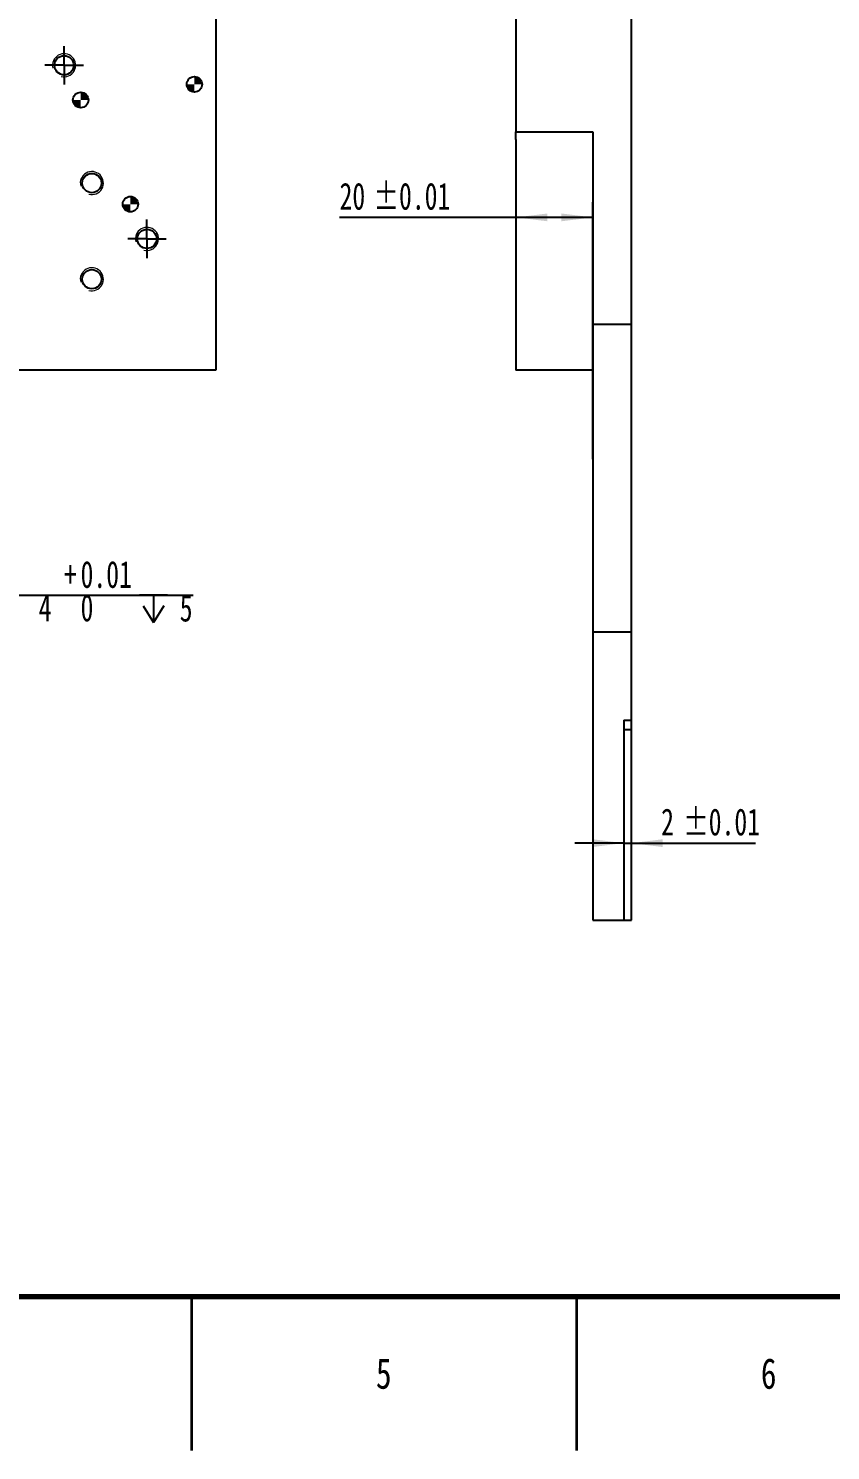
# Model space of a CAD drawing. Header units: millimetres. Extents: x 0 to 841, y 0 to 594.
# Drawn here: x 199.3 to 303.5, y 0 to 184.8 of the extents above; entities that cross this region are included whole.
import ezdxf

# ---------------------------------------------------------------- set-up
doc = ezdxf.new("R2010")
doc.units = ezdxf.units.MM
doc.layers.add('根据设置的颜色创建', color=7, linetype='Continuous', lineweight=25)
doc.styles.add('SLDTEXTSTYLE0', font='TXT', dxfattribs={"width": 0.75})
doc.styles.add('SLDTEXTSTYLE2', font='TXT', dxfattribs={"width": 0.7})
doc.styles.add('SLDTEXTSTYLE8', font='TXT', dxfattribs={"width": 0.633333})
doc.dimstyles.new('SLDDIMSTYLE1', dxfattribs={"dimtxt": 3.5, "dimasz": 4.08, "dimexe": 0, "dimexo": 0.0625, "dimgap": 0.875, "dimtad": 2, "dimlfac": 2, "dimrnd": 1e-09, "dimzin": 12, "dimdsep": 46, "dimtxsty": 'SLDTEXTSTYLE2', "dimsah": 1, "dimcen": 0.09, "dimadec": 0, "dimazin": 3, "dimtol": 1, "dimtp": 0.01, "dimtm": 0.01, "dimtfac": 1, "dimtofl": 0, "dimtmove": 0, "dimatfit": 3, "dimfxl": 0, "dimfrac": 2, "dimtolj": 1, "dimarcsym": 0})
doc.dimstyles.new('SLDDIMSTYLE15', dxfattribs={"dimtxt": 3.5, "dimasz": 4.08, "dimexe": 0, "dimexo": 0.0625, "dimgap": 0.875, "dimtad": 0, "dimtih": 1, "dimtoh": 1, "dimdec": 6, "dimlfac": 2, "dimrnd": 1e-09, "dimzin": 12, "dimdsep": 46, "dimtxsty": 'SLDTEXTSTYLE2', "dimblk1": 'NONE', "dimsah": 1, "dimcen": 0, "dimadec": 0, "dimazin": 3, "dimtol": 1, "dimtp": 0.008, "dimtfac": 1, "dimtmove": 0, "dimatfit": 3, "dimldrblk": 'NONE', "dimfxl": 0, "dimfrac": 2, "dimtolj": 1, "dimtzin": 0, "dimarcsym": 0})
doc.dimstyles.new('SLDDIMSTYLE2', dxfattribs={"dimtxt": 3.5, "dimasz": 4.08, "dimexe": 0, "dimexo": 0.0625, "dimgap": 0.875, "dimtad": 2, "dimlfac": 2, "dimrnd": 1e-09, "dimzin": 12, "dimdsep": 46, "dimtxsty": 'SLDTEXTSTYLE2', "dimsah": 1, "dimcen": 0.09, "dimadec": 0, "dimazin": 3, "dimtol": 1, "dimtp": 0.01, "dimtm": 0.01, "dimtfac": 1, "dimtmove": 0, "dimatfit": 0, "dimfxl": 0, "dimfrac": 2, "dimtolj": 1, "dimarcsym": 0})

# ---------------------------------------------------------------- blocks, each defined once
blk = doc.blocks.new('_D_1')
at = {"layer": '根据设置的颜色创建'}
for p, q in [((272.63, 128.85), (272.63, 162.28)), ((262.63, 160.28), (239.72, 160.28)), ((272.63, 160.28), (262.63, 160.28))]:
    blk.add_line(p, q, dxfattribs=at)
for points in [[(262.63, 160.28), (266.71, 159.78), (266.71, 160.79)], [(272.63, 160.28), (268.55, 160.79), (268.55, 159.78)]]:
    blk.add_solid(points, dxfattribs=at)
at = {"layer": '根据设置的颜色创建', "char_height": 3.5, "attachment_point": 1, "style": 'SLDTEXTSTYLE2'}
for s, insert in [('20', (239.72, 164.79)), ('±0.01', (244.11, 164.79))]:
    blk.add_mtext(s, dxfattribs=dict(at, insert=insert))
blk = doc.blocks.new('_D_2')
at = {"layer": '根据设置的颜色创建'}
for p, q in [((276.63, 78.95), (270.28, 78.95)), ((276.63, 78.95), (277.63, 78.95)), ((277.63, 78.95), (293.76, 78.95))]:
    blk.add_line(p, q, dxfattribs=at)
for points in [[(276.63, 78.95), (272.55, 79.46), (272.55, 78.44)], [(277.63, 78.95), (281.71, 78.44), (281.71, 79.46)]]:
    blk.add_solid(points, dxfattribs=at)
at = {"layer": '根据设置的颜色创建', "char_height": 3.5, "attachment_point": 1, "style": 'SLDTEXTSTYLE2'}
for s, insert in [('2', (281.49, 83.46)), ('±0.01', (284.34, 83.46))]:
    blk.add_mtext(s, dxfattribs=dict(at, insert=insert))
blk = doc.blocks.new('SW_SYMBOL_HOLE_DEPTH')
at = {"layer": '根据设置的颜色创建', "color": 0}
for p, q in [((0, 875), (800, 875)), ((400, 875), (400, 75)), ((100, 555), (400, 75)), ((700, 555), (400, 75))]:
    blk.add_line(p, q, dxfattribs=at)
blk = doc.blocks.new('_D_55')
at = {"layer": '根据设置的颜色创建'}
for p, q in [((157.35, 100.23), (187.49, 111.17)), ((187.49, 111.17), (220.71, 111.17)), ((155.47, 99.54), (157.35, 100.23))]:
    blk.add_line(p, q, dxfattribs=at)
blk.add_solid([(157.35, 100.23), (161.36, 101.14), (161.01, 102.1)], dxfattribs=at)
at = {"layer": '根据设置的颜色创建', "xscale": 0.004511737089201878, "yscale": 0.004511737089201878, "zscale": 0.004511737089201878}
blk.add_blockref('SW_SYMBOL_HOLE_DEPTH', (213.75, 107.27), dxfattribs=at)
at = {"layer": '根据设置的颜色创建', "char_height": 3.5, "attachment_point": 1}
for s, insert, style in [('+', (203.92, 115.63), 'SLDTEXTSTYLE2'), ('0.01', (206.08, 115.63), 'SLDTEXTSTYLE2'), ('4 x', (189.08, 111.26), 'SLDTEXTSTYLE8'), ('%%c', (195.21, 111.28), 'SLDTEXTSTYLE2'), ('4', (200.64, 111.26), 'SLDTEXTSTYLE2'), ('0', (206.08, 111.28), 'SLDTEXTSTYLE2'), ('5', (218.96, 111.26), 'SLDTEXTSTYLE2')]:
    blk.add_mtext(s, dxfattribs=dict(at, insert=insert, style=style))
blk = doc.blocks.new('_None')
blk = doc.blocks.new('SW_CENTERMARKSYMBOL_95')
at = {"layer": '根据设置的颜色创建', "color": 0}
for p, q in [((0, 1.25), (0, 2.5)), ((-1.25, 0), (-2.5, 0)), ((0, 0), (-1.25, 0)), ((0, 0), (0, 1.25)), ((0, 0), (0, -1.25)), ((0, 0), (1.25, 0)), ((1.25, 0), (2.5, 0)), ((0, -1.25), (0, -2.5))]:
    blk.add_line(p, q, dxfattribs=at)
blk = doc.blocks.new('SW_CENTERMARKSYMBOL_102')
at = {"layer": '根据设置的颜色创建', "color": 0}
for p, q in [((0, 1.25), (0, 2.5)), ((-1.25, 0), (-2.5, 0)), ((0, 0), (-1.25, 0)), ((0, 0), (0, 1.25)), ((0, 0), (0, -1.25)), ((0, 0), (1.25, 0)), ((1.25, 0), (2.5, 0)), ((0, -1.25), (0, -2.5))]:
    blk.add_line(p, q, dxfattribs=at)
blk = doc.blocks.new('SW_DOWELSYMBOL_53')
at = {"linetype": 'Continuous', "lineweight": 25}
h = blk.add_hatch(color=0, dxfattribs=at)
edge = h.paths.add_edge_path(flags=0)
edge.add_arc((0, 0), 1, 180, 270)
edge.add_line((0, -1), (0, 0))
edge.add_line((0, 0), (-1, 0))
h = blk.add_hatch(color=0, dxfattribs=at)
edge = h.paths.add_edge_path(flags=0)
edge.add_arc((0, 0), 1, 0, 90)
edge.add_line((0, 1), (0, 0))
edge.add_line((0, 0), (1, 0))
at = {"layer": '根据设置的颜色创建', "color": 0}
blk.add_circle((0, 0), 1, dxfattribs=at)
blk = doc.blocks.new('SW_DOWELSYMBOL_54')
at = {"linetype": 'Continuous', "lineweight": 25}
h = blk.add_hatch(color=0, dxfattribs=at)
edge = h.paths.add_edge_path(flags=0)
edge.add_arc((0, 0), 1, 180, 270)
edge.add_line((0, -1), (0, 0))
edge.add_line((0, 0), (-1, 0))
h = blk.add_hatch(color=0, dxfattribs=at)
edge = h.paths.add_edge_path(flags=0)
edge.add_arc((0, 0), 1, 0, 90)
edge.add_line((0, 1), (0, 0))
edge.add_line((0, 0), (1, 0))
at = {"layer": '根据设置的颜色创建', "color": 0}
blk.add_circle((0, 0), 1, dxfattribs=at)
blk = doc.blocks.new('SW_DOWELSYMBOL_61')
at = {"linetype": 'Continuous', "lineweight": 25}
h = blk.add_hatch(color=0, dxfattribs=at)
edge = h.paths.add_edge_path(flags=0)
edge.add_arc((0, 0), 1, 180, 270)
edge.add_line((0, -1), (0, 0))
edge.add_line((0, 0), (-1, 0))
h = blk.add_hatch(color=0, dxfattribs=at)
edge = h.paths.add_edge_path(flags=0)
edge.add_arc((0, 0), 1, 0, 90)
edge.add_line((0, 1), (0, 0))
edge.add_line((0, 0), (1, 0))
at = {"layer": '根据设置的颜色创建', "color": 0}
blk.add_circle((0, 0), 1, dxfattribs=at)

msp = doc.modelspace()

# ---------------------------------------------------------------- linework, layer by layer
at = {"color": 7, "linetype": 'Continuous', "lineweight": 25}
for p, q in [((223.66905337, 308.92080457), (223.66905337, 140.42080457)), ((262.62628311, 308.92080457), (262.62628311, 171.42080457)), ((277.62628311, 146.42080457), (277.62628311, 308.92080457)), ((262.62628311, 171.42080457), (272.62628311, 171.42080457)), ((262.62628311, 170.42080457), (262.62628311, 171.42080457)), ((262.62628311, 170.42080457), (262.62628311, 140.42080457)), ((272.62628311, 171.42080457), (272.62628311, 146.42080457)), ((272.62628311, 146.42080457), (277.62628311, 146.42080457)), ((272.62628311, 146.42080457), (272.62628311, 106.42080457)), ((277.62628311, 106.42080457), (277.62628311, 146.42080457)), ((223.66905337, 140.42080457), (180.66222092, 140.42080457)), ((272.62628311, 140.42080457), (262.62628311, 140.42080457)), ((272.62628311, 106.42080457), (277.62628311, 106.42080457)), ((272.62628311, 106.42080457), (272.62628311, 68.92080457)), ((277.62628311, 94.92080457), (277.62628311, 106.42080457)), ((276.62628311, 94.92080457), (277.62628311, 94.92080457)), ((276.62628311, 94.92080457), (276.62628311, 68.92080457)), ((277.62628311, 93.67080457), (277.62628311, 94.92080457)), ((277.62628311, 93.67080457), (276.62628311, 93.67080457)), ((277.62628311, 68.92080457), (277.62628311, 93.67080457)), ((272.62628311, 68.92080457), (276.62628311, 68.92080457)), ((276.62628311, 68.92080457), (277.62628311, 68.92080457))]:
    msp.add_line(p, q, dxfattribs=at)
at = {"color": 7, "linetype": 'Continuous', "lineweight": 70}
msp.add_line((821, 20), (20, 20), dxfattribs=at)
at = {"color": 7, "linetype": 'Continuous', "lineweight": 35}
for p, q in [((220.5, 20), (220.5, 0)), ((270.5, 20), (270.5, 0))]:
    msp.add_line(p, q, dxfattribs=at)
at = {"color": 7, "linetype": 'Continuous', "lineweight": 25}
for centre, radius in [((203.94158078, 180.0527425), 1.25), ((220.86801938, 177.57780243), 1), ((206.09413626, 175.53981608), 1), ((207.54540113, 164.74395003), 1.25), ((212.55180271, 162.00103682), 1), ((214.7043582, 157.4881104), 1.25), ((207.54540113, 152.24395003), 1.25)]:
    msp.add_circle(centre, radius, dxfattribs=at)
at = {"color": 7, "linetype": 'Continuous', "lineweight": 18}
for centre in [(203.94158078, 180.0527425), (207.54540113, 164.74395003), (214.7043582, 157.4881104), (207.54540113, 152.24395003)]:
    msp.add_arc(centre, 1.5, 255, 195, dxfattribs=at)

# ---------------------------------------------------------------- block references
at = {"layer": '根据设置的颜色创建'}
for name, p in [('SW_CENTERMARKSYMBOL_95', (203.94158078, 180.0527425)), ('SW_DOWELSYMBOL_61', (220.86801938, 177.57780243)), ('SW_DOWELSYMBOL_54', (206.09413626, 175.53981608)), ('SW_DOWELSYMBOL_53', (212.55180271, 162.00103682)), ('SW_CENTERMARKSYMBOL_102', (214.7043582, 157.4881104))]:
    msp.add_blockref(name, p, dxfattribs=at)

# ---------------------------------------------------------------- texts
at = {"color": 7, "linetype": 'Continuous', "lineweight": 0, "char_height": 3.96875, "attachment_point": 2, "style": 'SLDTEXTSTYLE0'}
for s, insert in [('5', (245.46003695, 12.00201237)), ('6', (295.46003695, 12.00201237))]:
    msp.add_mtext(s, dxfattribs=dict(at, insert=insert))

# ---------------------------------------------------------------- dimensions: what is measured, and where the dimension line sits
at = {"layer": '根据设置的颜色创建'}
for base, p1, p2, dimstyle, picture, middle in [((262.62628311, 160.28308945), (272.62628311, 128.84659188), (262.62628311, 140.42080457), 'SLDDIMSTYLE1', '_D_1', (246.62628311, 160.28308945)), ((277.62628311, 78.95101287), (276.62628311, 68.92080457), (277.62628311, 68.92080457), 'SLDDIMSTYLE2', '_D_2', (287.62628312, 78.95101287))]:
    dim = msp.add_linear_dim(base=base, p1=p1, p2=p2, dimstyle=dimstyle, dxfattribs=at)
    dim.commit()
    dim.dimension.update_dxf_attribs({"geometry": picture, "text_midpoint": middle, "dimtype": 160})
dim = msp.add_diameter_dim_2p(p1=(155.47158129, 99.54471693), p2=(157.35160191, 100.22700899), text='<> x %%c 4 {\\fGDT;x} 5\\P', dimstyle='SLDDIMSTYLE15', override={"dimpost": '<>'}, dxfattribs=at)
dim.commit()
dim.dimension.update_dxf_attribs({"geometry": '_D_55', "text_midpoint": (204.89582199, 111.11330263), "dimtype": 163})

doc.saveas('drawing.dxf')
